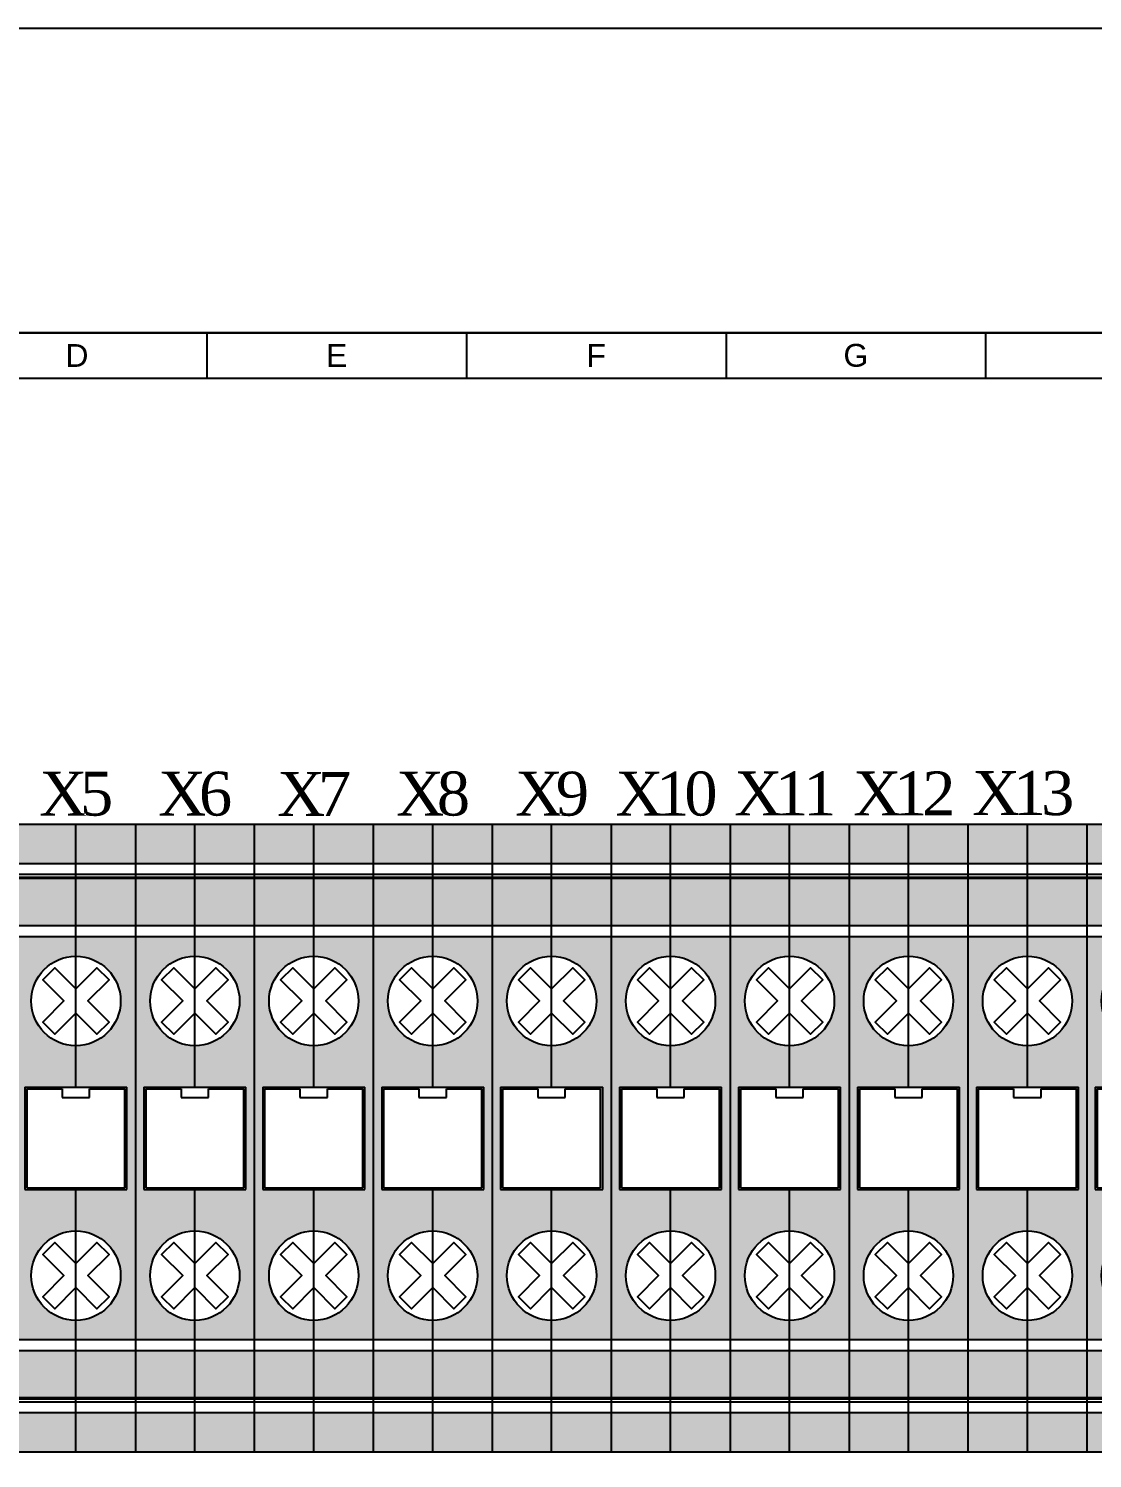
# Model space of a CAD drawing. Header units: millimetres. Extents: x 691 to 18605, y 670 to 10026.
# Drawn here: x 13600.1 to 13863.2, y 9671.9 to 10025.7 of the extents above; entities that cross this region are included whole.
import ezdxf
from ezdxf.enums import TextEntityAlignment as Align

# ---------------------------------------------------------------- set-up
doc = ezdxf.new("R2010")
doc.units = ezdxf.units.MM
doc.layers.add('CO_TEXTO', color=7, linetype='Continuous')
doc.styles.add('ROMANS', font='romans')
doc.styles.get("Standard").update_dxf_attribs({"font": 'arial.ttf'})

# ---------------------------------------------------------------- blocks, each defined once
blk = doc.blocks.new('CAJETIN')
for p, q in [((0, 185.975), (-259.4, 185.975)), ((-259.4, 185.975), (-2.991, 185.975)), ((-191.122, 185.975), (-191.122, 182.975)), ((-174.052, 185.975), (-174.052, 182.975)), ((-156.983, 185.975), (-156.983, 182.975)), ((-139.913, 185.975), (-139.913, 182.975)), ((-259.4, 182.975), (-2.991, 182.975))]:
    blk.add_line(p, q)
blk.add_lwpolyline([(-269.4, -9.925), (10, -9.925), (10, 205.975), (-269.4, 205.975)], close=True)
at = {"char_height": 1.5, "width": 17.06952, "attachment_point": 5}
for s, insert in [('D', (-199.657, 184.475)), ('E', (-182.587, 184.475)), ('F', (-165.518, 184.475)), ('G', (-148.448, 184.475))]:
    blk.add_mtext(s, dxfattribs=dict(at, insert=insert))
for tag, p in [('DE', (-143.123, 14.827)), ('PAGINA', (-180.192, 13.538)), ('F', (-73.904, 14.474)), ('A', (-97.022, 13.488)), ('ARCHIVO', (-179.454, 8.197)), ('FECHA', (-143.307, 8.381)), ('V', (-96.957, 8.58)), ('H', (-74.457, 8.765)), ('PROYECTO', (-180.745, 3.04)), ('HZ', (-98.064, 2.871)), ('OR', (-74.826, 2.502))]:
    blk.add_attdef(tag, p, '', height=1.5)
for tag, p in [('DISEÑADO_POR', (-230.857, 14.78)), ('SUPERVISADO_POR', (-229.595, 8.319)), ('DIBUJADO_POR', (-231.254, 2.424))]:
    blk.add_attdef(tag, text='', height=1.5).set_placement(p, align=Align.MIDDLE)
blk = doc.blocks.new('BORNERA TIERRA')
at = {"true_color": 0x636466}
h = blk.add_hatch(color=251, dxfattribs=at)
h.dxf.hatch_style = 1
h.paths.add_polyline_path([(0, -30.69), (-4.29, -30.69), (-4.29, -22.11), (0, -22.11), (0, -18.61, -0.414214), (-3.76, -14.85, -0.414214), (0, -11.09), (0, -9.45), (-5, -9.45), (-5, -43.35), (0, -43.35), (0, -41.71, -0.414214), (-3.76, -37.95, -0.414214), (0, -34.19)])
h.paths.add_polyline_path([(0, -4.56), (-5, -4.56), (-5, -8.54), (0, -8.54)])
h.paths.add_polyline_path([(0, 0), (-5, 0), (-5, -3.3), (0, -3.3)])
h.paths.add_polyline_path([(0, -44.26), (-5, -44.26), (-5, -48.24), (0, -48.24)])
h.paths.add_polyline_path([(0, -49.5), (-5, -49.5), (-5, -52.8), (0, -52.8)])
h = blk.add_hatch(color=251, dxfattribs=at)
h.dxf.hatch_style = 1
h.paths.add_polyline_path([(5, 0), (0, 0), (0, -3.3), (5, -3.3)])
h.paths.add_polyline_path([(5, -4.56), (0, -4.56), (0, -8.54), (5, -8.54)])
h.paths.add_polyline_path([(5, -9.45), (0, -9.45), (0, -11.09, -0.414214), (3.76, -14.85, -0.414214), (0, -18.61), (0, -22.11), (4.29, -22.11), (4.29, -30.69), (0, -30.69), (0, -34.19, -0.414214), (3.76, -37.95, -0.414214), (0, -41.71), (0, -43.35), (5, -43.35)])
h.paths.add_polyline_path([(5, -44.26), (0, -44.26), (0, -48.24), (5, -48.24)])
h.paths.add_polyline_path([(5, -49.5), (0, -49.5), (0, -52.8), (5, -52.8)])
at = {"color": 250, "linetype": 'Continuous'}
for p, q in [((-5, 0), (-5, -52.8)), ((5, 0), (-5, 0)), ((5, 0), (5, -52.8)), ((5, -52.8), (-5, -52.8))]:
    blk.add_line(p, q, dxfattribs=at)
at = {"color": 114, "linetype": 'Continuous', "true_color": 0x139b48}
for p, q in [((5, -3.3), (-5, -3.3)), ((5, -8.54), (-5, -8.54)), ((5, -44.26), (-5, -44.26)), ((5, -49.5), (-5, -49.5))]:
    blk.add_line(p, q, dxfattribs=at)
at = {"color": 253, "linetype": 'Continuous'}
for p, q in [((5, -4.21), (-5, -4.21)), ((5, -4.46), (-5, -4.46)), ((5, -4.56), (-5, -4.56)), ((-4.13, -22.24), (-1.16, -22.24)), ((-4.13, -22.24), (-4.13, -30.56)), ((-1.16, -22.24), (-1.16, -22.97)), ((1.15, -22.97), (1.15, -22.24)), ((1.15, -22.24), (4.12, -22.24)), ((4.12, -30.56), (4.12, -22.24)), ((-1.16, -22.97), (1.15, -22.97)), ((-4.13, -30.56), (4.12, -30.56)), ((5, -48.24), (-5, -48.24)), ((5, -48.34), (-5, -48.34)), ((5, -48.59), (-5, -48.59))]:
    blk.add_line(p, q, dxfattribs=at)
at = {"color": 3, "linetype": 'Continuous'}
for p, q in [((5, -9.45), (-5, -9.45)), ((-4.29, -22.11), (4.29, -22.11)), ((-4.29, -22.11), (-4.29, -30.69)), ((4.29, -30.69), (4.29, -22.11)), ((-4.29, -30.69), (4.29, -30.69)), ((5, -43.35), (-5, -43.35))]:
    blk.add_line(p, q, dxfattribs=at)
at = {"color": 250, "linetype": 'Continuous'}
for points in [[(0, -22.11), (0, 0)], [(0, -52.8), (0, -30.56)]]:
    blk.add_lwpolyline(points, dxfattribs=at)
for points in [[(0, -13.84), (-1.77, -12.06), (-2.79, -13.08), (-1.01, -14.85), (-2.79, -16.62), (-1.77, -17.64), (0, -15.86), (1.77, -17.64), (2.79, -16.62), (1.01, -14.85), (2.79, -13.08), (1.77, -12.06)], [(0, -36.94), (-1.77, -35.16), (-2.79, -36.18), (-1.01, -37.95), (-2.79, -39.72), (-1.77, -40.74), (0, -38.96), (1.77, -40.74), (2.79, -39.72), (1.01, -37.95), (2.79, -36.18), (1.77, -35.16)]]:
    blk.add_lwpolyline(points, close=True)
at = {"color": 253, "linetype": 'Continuous'}
for centre in [(0, -14.85), (0, -37.95)]:
    blk.add_circle(centre, 3.76, dxfattribs=at)

msp = doc.modelspace()

# ---------------------------------------------------------------- block references
at = {"color": 0}
for name, p, xscale, yscale, zscale in [('CAJETIN', (14363.15, 9250.79), 3.761929394681115, 3.761929394681115, 3.761929394681115), ('BORNERA TIERRA', (13611.79, 9828.74), 2.941853874870019, 2.941853874870019, 2.941853874870019), ('BORNERA TIERRA', (13641.21, 9828.74), 2.941853874870019, 2.941853874870019, 2.941853874870019), ('BORNERA TIERRA', (13670.62, 9828.74), 2.941853874870019, 2.941853874870019, 2.941853874870019), ('BORNERA TIERRA', (13700.04, 9828.74), 2.941853874870019, 2.941853874870019, 2.941853874870019), ('BORNERA TIERRA', (13729.46, 9828.74), 2.941853874870019, 2.941853874870019, 2.941853874870019), ('BORNERA TIERRA', (13758.88, 9828.74), 2.941853874870019, 2.941853874870019, 2.941853874870019), ('BORNERA TIERRA', (13788.3, 9828.74), 2.941853874870019, 2.941853874870019, 2.941853874870019), ('BORNERA TIERRA', (13817.72, 9828.74), 2.941853874870019, 2.941853874870019, 2.941853874870019), ('BORNERA TIERRA', (13847.14, 9828.74), 2.941853874870019, 2.941853874870019, 2.941853874870019), ('BORNERA TIERRA', (13876.55, 9828.74), 2.941853874870019, 2.941853874870019, 2.941853874870019)]:
    msp.add_blockref(name, p, dxfattribs=dict(at, xscale=xscale, yscale=yscale, zscale=zscale))

# ---------------------------------------------------------------- texts
at = {"layer": 'CO_TEXTO', "color": 0, "lineweight": 13, "char_height": 10.8683, "attachment_point": 4, "rotation": 0, "style": 'ROMANS'}
for s, insert in [('\\A1;{\\fRomantic|b0|i0|c2|p2;\\T0.85;X8}', (13691, 9836.29)), ('\\A1;{\\fRomantic|b0|i0|c2|p2;\\T0.85;X10}', (13745.23, 9836.29)), ('\\A1;{\\fRomantic|b0|i0|c2|p2;\\T0.85;X12}', (13804.07, 9836.41)), ('\\A1;{\\fRomantic|b0|i0|c2|p2;\\T0.85;X13}', (13833.48, 9836.41)), ('\\A1;{\\fRomantic|b0|i0|c2|p2;\\T0.85;X5}', (13602.74, 9836.29)), ('\\A1;{\\fRomantic|b0|i0|c2|p2;\\T0.85;X6}', (13632.16, 9836.29)), ('\\A1;{\\fRomantic|b0|i0|c2|p2;\\T0.85;X7}', (13661.58, 9836.29)), ('\\A1;{\\fRomantic|b0|i0|c2|p2;\\T0.85;X9}', (13720.42, 9836.29)), ('\\A1;{\\fRomantic|b0|i0|c2|p2;\\T0.85;X11}', (13774.65, 9836.41))]:
    msp.add_mtext(s, dxfattribs=dict(at, insert=insert))

doc.saveas('drawing.dxf')
